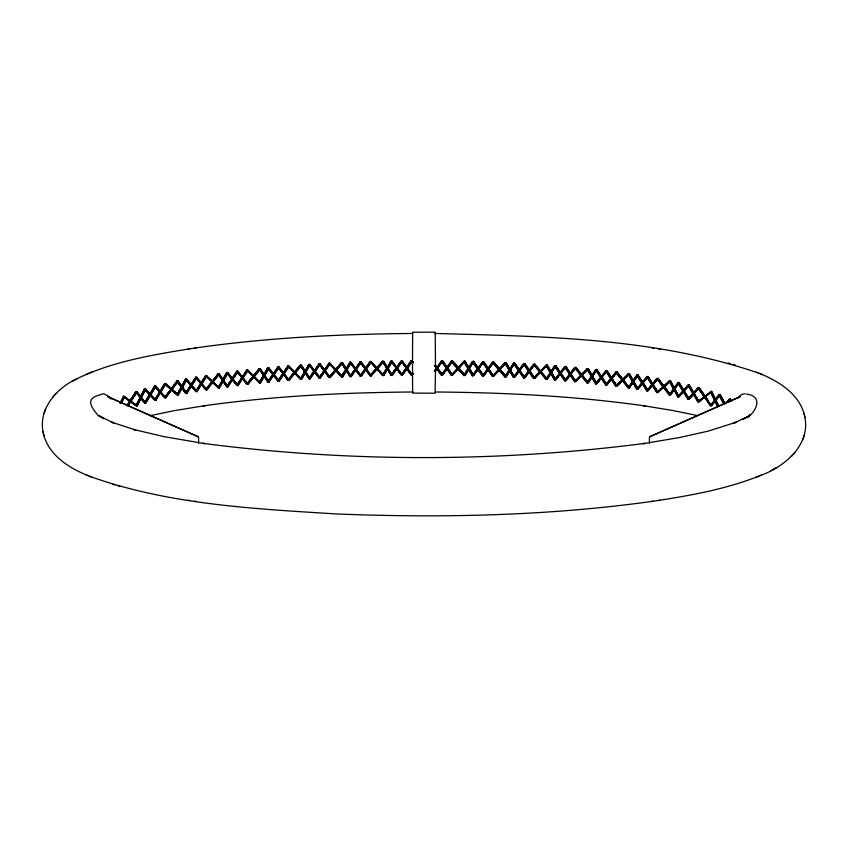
<?xml version="1.0" encoding="UTF-8"?>
<svg xmlns="http://www.w3.org/2000/svg" width="848" height="848" viewBox="0 0 848 848"><rect width="100%" height="100%" fill="white"/><g stroke="black" fill="none" stroke-linecap="round" stroke-linejoin="round"><path stroke-width="1.27" d="M196.906 377.36L195.909 377.169L185.723 393.377L177.158 381.24L178.197 380.9L186.74 393.08L196.906 377.36L206.827 389.571L219.293 373.809L227.836 386.476L238.002 371.297L247.923 383.974L260.4 368.753L268.933 381.759L279.098 366.961L289.02 379.978L301.496 365.159L310.039 378.431L320.194 363.919L330.126 377.222L342.592 362.732L351.136 376.226L361.29 361.969L371.223 375.516L383.688 361.322L392.232 375.017L402.387 360.994L412.319 374.763L413.548 373.449L412.552 373.258L411.322 374.572L401.39 360.803L391.214 375.325L392.211 375.516L402.387 361.513L412.287 375.198L413.548 373.449M523.651 363.675L524.689 363.485L534.59 378.399L547.087 364.937L546.048 365.117L533.583 378.134L523.651 363.675L513.496 376.989L504.952 362.7L492.487 376.046L482.554 361.82L472.4 375.378L463.856 361.301L451.39 374.933L441.458 360.941A44.785 4.611 -54.6 0 1 436.19 368.244L434.409 371.117L436.179 368.742A44.944 4.611 -54.6 0 0 441.448 361.46L442.486 361.28L452.397 375.198L464.884 361.121L463.856 361.301M727.383 402.281L730.181 398.963L724.976 403.256M247.902 384.42L245.167 382.13L237.005 371.106L226.819 386.783L227.815 386.974L237.991 371.816L247.902 384.42L260.347 369.262L268.911 382.257L279.098 367.481L288.998 380.423L301.443 365.668L310.018 378.929L320.194 364.439L330.095 377.657L342.55 363.241L345.306 367.714M288.998 380.423L288.002 380.233L278.102 366.771L267.947 381.579L268.911 382.257M435.448 370.936L442.497 360.76L450.5 372.134M206.806 390.006L204.135 387.886L195.909 377.169L185.723 393.377L186.719 393.567L196.895 377.879L206.806 390.006L219.25 374.318L227.815 386.974M441.458 361.46L451.359 375.378L463.814 361.81L472.378 375.876L482.554 362.34L492.455 376.48L504.91 363.209L513.475 377.477L523.651 364.184L533.551 378.579L546.006 365.626L554.571 380.116L564.747 367.11L574.658 381.78L587.102 369.209L595.667 383.974L605.843 371.307L615.754 386.328L628.198 374.244L636.763 389.359L646.95 377.169L656.85 392.688L669.295 381.314L677.87 396.991L678.898 396.8L682.354 393.133L689.085 384.865L698.985 401.782L697.946 401.963L688.046 385.575L689.074 385.395L697.597 399.609M186.719 393.567L178.154 381.43L165.699 397.945L163.102 396.048L155.491 386.752M636.763 389.359L639.519 387.239L647.978 376.47L657.91 392.073L656.85 392.688M513.475 377.477L514.513 377.296L524.689 363.485L534.622 377.954L533.551 378.579M554.571 380.116L555.61 379.936L565.786 366.41L575.718 381.165L574.658 381.78M595.667 383.974L598.487 381.685L606.214 371.477M155.799 386.105L145.644 402.811L137.1 391.67L136.062 392.02L144.626 403.107L154.802 385.914L155.799 386.105L165.731 397.511L178.197 380.9M546.048 365.117L554.592 379.628L564.747 366.59L565.786 366.93L555.61 379.936L547.045 365.446L534.59 378.399L524.689 363.485M564.747 366.59L574.679 381.346L587.145 368.7L588.141 369.028L575.686 381.6L565.786 366.41L555.61 379.936L547.045 365.446L546.006 365.626M605.854 370.788L615.775 385.893L628.241 373.735L629.237 374.063L616.782 386.147L606.882 370.608L605.854 370.788L595.688 383.487L587.145 368.7M646.95 376.65L656.871 392.253L669.348 380.816L670.333 381.134L657.889 392.497L647.978 376.47L646.95 376.65L636.784 388.872L628.241 373.735M151.124 394.532L145.623 403.288L144.626 403.107L154.802 385.914L164.713 397.754L177.158 381.24L185.723 393.377L195.909 377.169M219.293 373.809L218.254 374.138L226.819 386.783L237.005 371.106L238.002 371.297M698.296 400.691L689.085 384.865L688.046 385.045L677.891 396.514L669.348 380.816M513.422 375.558L505.991 362.52L504.952 362.7M553.405 376.332L547.087 364.937L534.622 377.954L533.583 378.134M615.754 386.328L616.814 385.713L606.882 370.608L596.706 383.794L588.183 368.52L575.718 381.165L574.679 381.346M596.706 383.794L588.183 368.52L575.718 381.165L573.142 377.455M636.784 388.872L637.823 388.691L647.978 376.47L637.802 389.179L629.28 373.555L616.814 385.713L615.775 385.893M677.711 394.744L670.376 380.625L657.91 392.073L656.871 392.253M126.956 405.736L136.104 391.479L137.917 394.013M451.359 375.378L452.419 374.752L442.497 360.76L441.458 360.941M310.018 378.929L309.022 378.738L300.499 364.969L288.002 380.233L278.102 367.29L279.098 366.961M179.5 384.727L177.2 380.72L164.713 397.754L170.777 389.9M168.074 393.461L177.2 380.72L181.758 387.419M704.847 396.885L711.472 391.341L717.556 404.199L711.472 391.341L697.978 401.549L688.046 385.045M165.699 397.945L155.799 386.646L154.802 386.455L144.626 403.107L138.521 394.85L140.037 396.853M247.923 383.974L246.927 383.794L237.005 371.106L246.906 384.229L259.403 368.562L260.4 368.753M646.95 377.169L647.978 376.989L657.889 392.497L670.376 380.625L678.898 396.8L689.085 384.865L687.675 386.561M320.194 363.919L319.198 364.248L329.098 377.477L341.596 362.541L342.592 362.732M605.843 371.307L606.882 371.127L616.782 386.147L627.626 375.251M564.747 367.11L565.786 366.93L575.686 381.6L584.94 371.933M189.825 348.793C151.463 355.079 112.201 361.587 76.935 378.749C56.434 388.066 37.566 409.605 43.439 433.487M759.289 475.94C783.965 467.439 811.409 444.935 804.561 415.817M412.287 375.198L411.301 375.017L401.39 360.803L391.235 374.827L382.692 361.131L370.194 375.77L371.191 375.95L383.646 361.831L392.211 375.516M43.979 413.485L44.562 411.789M44.902 410.814L45.485 409.128M803.438 437.504L804.021 435.819M802.515 440.176L803.098 438.49M150.128 394.935L144.648 388.755L141.351 395.984L144.669 389.317L145.665 389.508L137.143 405.948L136.104 405.344L144.648 388.755L145.644 388.946L137.1 405.535L128.642 400.108M137.1 405.535L123.638 396.239L120.342 402.736M124.635 396.429L121.338 402.917M119.971 403.447L123.638 396.239L126.988 398.867M121.571 400.871L123.638 396.239M137.143 405.948L124.656 396.938L121.37 403.362M136.104 405.344L144.648 388.755L154.802 399.779L155.799 399.97L165.731 383.646L178.197 394.765L186.74 379.204L185.744 379.024L177.2 394.585L178.239 395.21L186.761 379.756L185.765 379.575L177.243 395.02L164.766 383.953L165.731 383.646M138.521 400.881L140.259 398.094M138.553 401.348L139.708 399.154M219.346 388.119L218.296 387.483L226.84 372.42L227.836 372.611L219.293 387.674L205.831 375.516L195.909 391.5L196.906 391.691L206.859 376.183L219.346 388.119L227.858 373.162L226.861 372.972L218.349 387.928L205.831 375.516L219.293 387.674M165.54 384.218L177.2 394.585L185.744 379.024L195.909 391.034L196.906 391.225L206.827 375.696M223.861 378.409L226.84 372.42L218.296 387.483L205.831 375.516L195.909 391.034L185.744 379.024L177.243 395.02L164.766 383.953L156.191 398.083M260.442 383.073L259.403 382.427L267.947 367.714L268.933 367.894L260.4 382.618L259.403 382.427L246.927 369.929L237.005 385.448L238.002 385.628L247.955 370.597L260.442 383.073L268.954 368.445L267.968 368.255L259.446 382.883L246.927 369.929L247.923 370.11L260.4 382.618M301.538 379.48L300.499 378.833L309.043 364.375L310.039 364.566L301.496 379.024L289.02 366.113L288.034 365.923L300.542 379.289L309.064 364.916L310.061 365.106L301.538 379.48L289.051 366.601L279.098 381.293L278.102 381.102L267.947 367.714L259.403 382.427L246.927 369.929L237.005 384.971L228.197 374.18M222.801 380.296L218.349 387.928L205.863 376.003L195.909 391.5L185.765 379.575L195.909 391.5L205.863 376.003L206.859 376.183M342.634 377.053L341.596 376.406L350.139 362.17L351.136 362.361L342.592 376.597L341.596 376.406L329.13 363.167L319.198 378.07L320.194 378.25L330.148 363.834L342.634 377.053L351.157 362.902L350.16 362.711L345.952 369.855M305.397 371.254L309.043 364.375L319.198 377.593L320.194 377.784L330.126 363.357L342.592 376.597M178.239 395.21L165.752 384.133L155.809 400.426L153.17 398.602L144.669 389.317L154.813 400.235L164.735 383.455L154.802 399.779L150.785 395.645M247.955 370.597L246.959 370.406L237.005 385.448L226.861 372.972L237.005 385.448L246.959 370.406L259.446 382.883L267.947 367.714M383.731 375.643L382.692 374.996L391.235 360.962L392.232 361.153L383.688 375.187L382.692 374.996L370.226 361.46L360.305 376.12L361.29 376.311L371.244 362.128L383.731 375.643L392.253 361.693L391.257 361.502L382.734 375.463L370.226 361.46L371.223 361.651L383.688 375.187M748.752 417.089L750.247 414.587M303.807 373.926L300.542 379.289L288.055 366.41L278.102 381.102L267.968 368.255L278.102 381.102L288.055 366.41L289.051 366.601M481.611 372.834L473.428 361.333L472.4 361.513L463.856 375.166L451.39 361.068L441.458 374.805A44.785 4.611 54.6 0 1 436.179 367.735L434.409 365.265L436.19 368.212A44.605 4.59 54.6 0 0 441.469 375.293L442.497 375.102L452.45 361.375L451.39 361.068M481.632 373.353L473.449 361.884L472.421 362.064L463.898 375.632L459.976 371.329M472.421 362.064L482.554 376.162L492.508 362.658L504.995 377.031L513.517 363.665L523.661 378.007L524.689 377.826L514.524 362.933L513.496 363.114L504.952 376.565L492.487 362.181L482.554 375.685L472.4 361.513M147.446 398.687L154.802 386.455L157.537 389.751M504.995 377.031L506.033 376.851L513.983 363.824M492.487 362.181L493.515 361.99L506.033 376.851L514.524 362.933L524.689 377.349L534.622 364.089L547.13 379.268L546.091 379.448L533.604 364.757L523.661 378.007M344.256 372.654L341.638 376.862L329.13 363.167L330.126 363.357M504.952 376.565L505.991 376.385L513.443 364.714M155.491 399.164L164.766 383.953L165.752 384.133M492.508 362.658L493.547 362.478L506.033 376.851L514.545 363.485L524.689 377.826L534.643 364.576L533.583 364.269L523.651 377.54L513.496 363.114M554.592 365.764L564.747 380.455L574.679 367.481L575.739 367.788L565.786 380.752L555.652 366.124L554.613 366.304L564.757 380.932L565.786 380.275L555.631 365.583L554.592 365.764L546.048 378.982L533.583 364.269M749.653 415.817C758.101 408.036 761.621 395.74 746.039 394.023M554.613 366.304L546.091 379.448M546.048 378.982L547.087 378.802L555.631 365.583L565.786 380.275L575.718 367.301L588.226 382.851L587.187 383.031L574.711 367.968L564.757 380.932M543.261 374.848L547.13 379.268L555.631 365.583L547.087 378.802L534.622 364.089L524.689 377.349L523.651 377.54M533.604 364.757L534.643 364.576L547.13 379.268L555.652 366.124L565.786 380.752L575.739 367.788L586.604 380.964M605.557 383.052L596.748 369.982L595.709 370.163L605.854 385.119L606.882 384.939L596.727 369.431L595.688 369.622L587.145 382.565L574.679 367.481M595.709 370.163L587.187 383.031M140.789 397.86L144.648 402.62L147.457 398.2M247.923 370.11L238.002 385.162L237.005 384.971L227.518 373.29M592.943 375.335L596.727 369.431L606.882 384.473L616.814 371.848L629.322 387.886L628.294 388.066L615.807 372.526L605.854 385.119M606.225 383.996L596.748 369.982L588.226 382.851L596.727 369.431M592.593 375.865L595.603 371.212M463.898 375.632L464.937 375.452L473.428 361.333L483.593 375.505L482.554 376.162M636.784 375.007L646.95 390.515L656.871 378.388L657.931 378.706L647.989 390.801L637.844 375.388L636.806 375.569L646.95 390.981L647.978 390.334L637.823 374.827L636.784 375.007L628.241 387.6L615.775 372.028L605.854 384.653L595.688 369.622M137.1 391.67L127.984 405.482M636.806 375.569L628.294 388.066M145.623 403.288L137.058 392.211L127.953 405.927M463.856 375.166L464.884 374.986L473.428 361.333L483.593 375.982L493.547 362.478L483.593 375.982M633.308 381.674L637.823 374.827L647.978 390.334L656.564 379.946M289.02 366.113L279.098 380.826L278.102 380.635L269.261 369.474M188.468 389.306L195.899 377.699L196.895 377.879M615.775 372.028L616.814 371.848L629.322 387.886L637.823 374.827L633.021 382.088M615.807 372.526L616.835 372.346L629.322 387.886L637.844 375.388L647.989 390.801L657.931 378.706L668.733 392.847M687.675 397.065L678.941 383.02L677.912 383.211L688.046 399.366L689.085 399.185L678.919 382.459L677.891 382.649L669.348 394.68L656.871 378.388M129.214 402.418L136.062 392.02L137.058 392.211M188.489 388.797L185.744 392.889L182.818 388.914M677.912 383.211L669.39 395.136L656.903 378.886L646.95 390.981M591.236 377.911L588.183 382.384L587.145 382.565M674.34 389.126L678.336 383.328M128.239 403.839L136.062 392.02L138.478 395.38M198.57 381.112L195.899 377.699L205.81 389.815L218.254 374.138L226.819 386.783L236.995 371.636L237.991 371.816M371.223 361.651L361.29 375.834L360.294 375.643L350.139 362.17L341.596 376.406L329.13 363.167L319.198 377.593L309.043 364.375L300.499 378.833L288.034 365.923L278.102 380.635L288.034 365.923L300.499 378.833L301.496 379.024M126.988 405.291L136.104 391.479L137.323 393.207M669.39 395.136L671.817 393.122L678.919 382.459L689.085 398.73L699.006 387.494L711.525 405.651L710.486 405.832L697.999 388.193L688.046 399.366M406.383 368.308L411.354 361.206L413.559 362.774L412.319 360.898L402.387 374.858L401.39 374.668L391.235 360.962L382.692 374.996L370.226 361.46L360.294 375.643L350.139 362.17L341.638 376.862L329.151 363.644L319.198 378.07L309.064 364.916L319.198 378.07L322.346 373.65M688.385 398.125L678.941 383.02L670.418 394.956L677.732 384.239M229.511 382.925L236.995 371.636L239.613 375.092M324.265 370.883L329.151 363.644L330.148 363.834M413.559 362.774L412.34 361.386L402.397 375.335L399.567 372.77M591.321 377.795L588.183 382.384L575.718 367.301L565.786 380.275L564.747 380.455M410.103 362.488L411.322 360.718L412.319 360.898M229.532 382.416L226.84 386.285L219.441 375.399M371.191 375.95L361.29 362.488L351.114 376.724L350.118 376.533L345.899 370.046M413.548 362.319L411.322 360.718L401.401 375.145L391.235 360.962L401.39 374.668L408.863 364.269M632.746 382.512L629.28 387.419L628.241 387.6M441.458 374.805L442.497 374.625L446.186 370.152L452.45 361.375L464.937 375.452L473.449 361.884L464.937 375.452L452.45 361.375L451.412 361.555L441.458 375.282M438.978 365.668L435.448 370.682L442.497 360.76L435.448 370.449M632.396 383.02L629.28 387.419L616.814 371.848L606.882 384.473L605.854 384.653M355.259 369.484L360.294 361.778L361.29 361.969M438.978 366.166L442.486 361.28L450.5 372.622M723.736 401.433L720.016 394.447L718.987 394.627L710.444 405.386L697.978 387.684L688.046 398.91L677.891 382.649M724.054 402.005L720.016 394.447L716.433 399.26M524.689 377.826L534.643 364.576L540.748 371.912M724.669 403.627L720.037 395.03L719.009 395.21L710.486 405.832M720.016 394.447L711.525 405.651L710.38 404.125M404.475 370.958L401.401 375.145L411.322 360.707M353.234 372.304L350.118 376.533L341.553 363.05L329.098 377.477L319.198 364.248L309.022 378.738L300.457 365.477L301.496 365.159M673.28 390.599L670.376 394.5L669.348 394.68M492.487 376.046L493.515 375.865L505.991 362.52L514.513 377.296L524.689 364.004L532.056 374.837M520.269 369.431L523.396 365.255M711.525 405.651L720.037 395.03M171.317 389.2L177.158 381.24L178.154 381.43M522.082 367.523L524.689 364.004L523.651 364.184M483.593 375.505L493.515 361.99L505.991 376.385L493.515 361.99L483.593 375.505L482.554 375.685M563.146 370.428L565.786 366.93L573.121 377.922M519.061 371.011L522.092 367.004M614.206 375.812L616.835 372.346L606.882 384.939L614.196 375.314M227.836 386.476L226.84 386.285L218.296 373.618L205.81 389.815L218.254 374.138L219.25 374.318M218.296 373.618L205.831 389.38L197.245 378.918M604.2 374.593L606.882 371.127L614.175 382.331M563.157 369.908L555.631 379.448L554.592 379.628M595.688 383.487L596.727 383.296L605.546 372.357M518.245 372.071L514.524 376.798L513.496 376.989M168.105 392.995L164.735 397.32L161.385 393.673M646.95 390.515L647.978 390.334L657.242 379.067M737.527 398.401L738.894 396.811M518.298 372.007L514.524 376.798L512.362 373.29M716.062 399.694L717.588 397.744L717.62 398.284M601.963 376.915L604.211 374.074M645.243 380.413L647.978 376.989L655.218 388.479M645.264 379.893L637.802 389.179L629.237 374.063L628.198 374.244M289.02 379.978L288.034 379.787L278.102 366.771L267.947 381.579L259.403 368.562L246.906 384.229L259.403 368.562L267.947 381.579L268.933 381.759M600.458 378.802L596.727 383.296L594.49 379.565M250.16 380.402L259.35 369.081L260.347 369.262M688.046 398.91L689.085 398.73L699.006 387.494L708.091 400.585M688.046 385.575L677.87 396.991M697.999 388.193L699.038 388.002L708.133 401.04L699.038 388.002L689.085 399.185L699.038 388.002L697.978 387.684M250.192 379.936L246.927 383.794L239.613 374.583M714.249 401.963L711.472 405.206L710.444 405.386M686.286 388.713L689.074 385.395L693.632 393.175M712.998 403.425L714.525 401.634M682.598 392.391L686.286 388.193L678.919 396.323L677.891 396.514M740.421 396.557L650.289 436.487L649.398 437.844L649.398 443.26M53.127 396.673L54.654 395.03M55.131 394.511L56.657 392.878M791.343 456.425L792.869 454.793M793.346 454.274L794.873 452.631M402.387 360.994L401.39 361.322L411.301 375.017L412.552 373.671M681.866 393.175L678.919 396.323L676.577 392.2M451.39 374.933L452.419 374.752L464.884 361.121L473.428 375.198L472.378 375.876M452.397 375.198L464.842 361.63L473.407 375.696L483.583 362.16L482.554 361.82M452.419 374.752L464.884 361.121L473.428 375.198L483.593 361.64L493.515 375.865L492.455 376.48M584.897 372.42L588.141 369.028L596.144 382.861M625.941 377.392L629.237 374.063L635.523 385.299M730.17 399.525L724.976 403.754M625.983 376.904L616.814 385.713L614.196 381.865M666.984 384.345L670.333 381.134L678.315 395.772M667.026 383.858L657.91 392.073L655.239 388.024M739.371 396.345L741.364 394.776M716.412 401.963L711.43 391.85L697.946 401.963M710.592 392.571L698.985 401.782L708.091 394.235L697.978 401.549M704.052 397.521L699.006 401.358L696.261 396.991M749.537 415.35L747.639 416.728L749.992 415.085M649.928 436.709L739.997 396.769M747.894 416.474L733.87 423.194L736.308 422.187L708.175 431.134L678.919 437.653L643.038 443.663L644.777 443.398C498.338 462.308 349.175 462.361 202.746 443.334L204.485 443.589L163.759 436.593L133.465 429.438L135.754 430.095L111.395 422.071L113.833 423.078L99.216 415.912M94.965 396.61C85.235 401.305 94.488 410.633 98.347 415.817M71.783 381.579L74.242 380.233M74.497 380.084L76.935 378.749M771.065 470.545L773.503 469.209M773.758 469.061L776.217 467.714M741.83 394.49L744.692 393.695M95.707 396.217L103.636 393.652L108.629 396.345M91.987 372.018L86.252 374.371M658.175 500.511C692.127 495.158 726.354 488.989 758.451 476.279M756.013 477.286L761.748 474.933M150.213 415.647L174.444 410.633L204.962 405.641L203.223 405.895C272.706 396.058 342.952 392.529 413.071 391.988M463.814 361.81L464.842 361.63L473.407 375.696L483.583 362.16L493.494 376.3L505.991 362.52L493.515 375.865L483.593 361.64L473.428 375.198L472.4 375.378M482.554 362.34L483.583 362.16L493.494 376.3L505.938 363.029L513.962 376.417M504.91 363.209L505.938 363.029L512.34 373.798M513.517 363.665L514.545 363.485L522.718 375.123M574.711 367.968L575.739 367.788L587.42 381.897M587.102 369.209L588.141 369.028L594.469 380.074M656.903 378.886L657.931 378.706L669.75 394.108M669.295 381.314L670.333 381.134L673.248 386.667M194.722 348.062C266.887 337.695 339.878 334.038 412.732 333.465M89.231 476.152C168.063 504.581 253.117 508.726 336.02 513.93C441.84 518.16 548.285 515.934 653.278 501.232M188.044 349.058L196.45 347.807M651.55 501.497L659.956 500.246M434.886 333.465C543.345 336.412 655.101 337.578 758.769 373.141M435.819 391.999C505.811 392.56 575.909 396.111 645.254 405.969L643.515 405.704L673.005 410.538L697.395 415.552M652.048 347.881L653.787 348.136M658.281 348.804L660.073 349.079M187.927 500.225L189.708 500.49M194.213 501.157L195.952 501.422M411.354 361.206L412.34 361.386M411.322 374.572L412.319 374.763M402.387 361.513L401.39 361.322L391.214 375.325L382.649 361.64L383.688 361.322M383.646 361.831L382.649 361.64L370.194 375.77L360.294 362.297L350.118 376.533L360.294 361.778L370.226 375.325L371.223 375.516M371.244 362.128L370.247 361.937L360.305 376.12L350.16 362.711L360.305 376.12L370.247 361.937L382.734 375.463L391.257 361.502L394.468 365.954A50.043 5.332 54.7 0 0 399.578 372.802M361.29 362.488L360.294 362.297L370.194 375.77L382.649 361.64L391.214 375.325L401.39 361.322L411.301 375.017M341.553 363.05L342.55 363.241M392.232 375.017L391.235 374.827L382.692 361.131L370.226 375.325L360.294 361.778L350.139 376.035L342.677 364.322M320.194 364.439L319.198 364.248L309.022 378.738L319.198 363.728L324.71 371.254M301.443 365.668L300.457 365.477L288.002 380.233L300.457 365.477L302.662 369.007M351.136 376.226L350.139 376.035L341.596 362.541L329.13 377.031L330.095 377.657M279.098 367.481L278.102 367.29L267.926 382.066L259.35 369.081L267.926 382.066L278.102 367.29L280.667 370.767M330.126 377.222L329.13 377.031L325.505 372.314M310.039 378.431L309.043 378.24L305.937 373.555M206.827 389.571L205.831 389.38L198.57 380.604M186.74 393.08L185.744 392.889L179.532 384.208M178.197 394.765L165.572 384.25M165.731 397.511L164.735 397.32L156.191 387.621M124.656 396.938L123.66 396.747L136.146 405.768L137.365 403.553L136.146 405.768L127.009 399.344M144.648 402.62L145.644 402.811M728.125 362.955L730.425 363.612M732.916 364.322L735.248 364.979M112.752 484.314L115.084 484.982M117.575 485.692L119.875 486.339M759.988 373.65C779.651 381.558 800.851 395.104 804.964 417.545M43.036 431.759C47.149 454.199 68.349 467.746 88.012 475.643M756.321 372.134L762.458 374.668M85.542 474.626L91.679 477.159M108.003 396.769L197.701 436.487L198.602 437.844L198.602 443.26M107.579 396.557L198.072 436.709M155.809 400.426L145.665 389.508M155.799 399.97L145.644 388.946M109.106 396.811L110.982 399.111M464.884 374.986L452.419 360.888L442.497 374.625L452.419 360.888L462.467 372.336M196.906 391.691L186.761 379.756M196.906 391.225L186.74 379.204M160.145 392.285L157.548 389.243M451.412 361.555L453.765 364.29M238.002 385.628L227.858 373.162M238.002 385.162L227.836 372.611M279.098 381.293L268.954 368.445M279.098 380.826L268.933 367.894M320.194 378.25L310.061 365.106M320.194 377.784L310.039 364.566M667.026 390.271L670.376 394.5L657.91 378.208L667.069 390.748M361.29 376.311L351.157 362.902M361.29 375.834L351.136 362.361M400.553 372.95L402.397 375.335M402.387 374.858L392.232 361.153M325.452 372.251L329.13 377.031L341.596 362.541L344.32 367.534M280.667 370.269L288.034 379.787L300.499 364.969L304.231 370.926M138.521 394.85L139.676 396.408M322.335 368.064L319.198 363.728L309.043 378.24L305.874 373.48M435.448 365.583L437.218 368.032A44.615 4.59 54.6 0 0 442.497 375.092M435.448 365.085L437.218 367.534A44.796 4.611 54.6 0 0 442.497 374.646M392.253 361.693L395.444 366.124A49.725 4.929 54.6 0 0 400.542 372.919M532.078 374.371L534.622 377.954L547.087 364.937L555.631 379.448L553.426 375.834M349.63 374.477L351.114 376.724M302.694 368.498L305.238 372.484M694.915 395.295L696.24 397.447M635.544 384.801L637.823 388.691L629.28 373.555M676.556 392.688L674.308 388.638M723.641 403.807L719.009 395.21M723.153 402.429L718.987 394.627M722.517 399.662L723.757 401.984M717.588 403.733L718.807 406.022L711.472 391.341M717.726 406.669L710.401 392.03M717.758 406.213L710.444 391.522M729.142 399.705L730.139 401.761M729.142 399.143L730.149 401.231M803.925 413.135L804.328 414.863M43.672 434.441L44.075 436.158M676.577 385.946L676.598 386.476M635.544 378.335L635.565 378.876M594.49 372.95L594.512 373.491M553.426 369.103L553.447 369.643M512.362 366.474L512.383 367.004M270.586 371.191L270.607 371.721M435.469 364.025L435.225 332.162L412.647 332.246L412.531 359.541M435.469 371.244L435.077 393.207L412.647 393.09L412.531 375.367M412.531 363.972L412.531 373.046M145.061 403.404A79.246 7.314 59.2 0 1 141.256 398.772M155.407 387.08A89.708 9.116 -54.7 0 1 150.743 394.935M349.546 374.233A44.806 4.198 59.2 0 1 345.284 367.555M459.955 371.625A60.219 7.674 49 0 1 453.574 364.396M748.063 416.506L743.113 419.219L748.063 416.506M103.869 418.668L98.972 415.743L103.869 418.668M731.188 401.051L730.181 398.963L731.177 401.051"/></g></svg>
